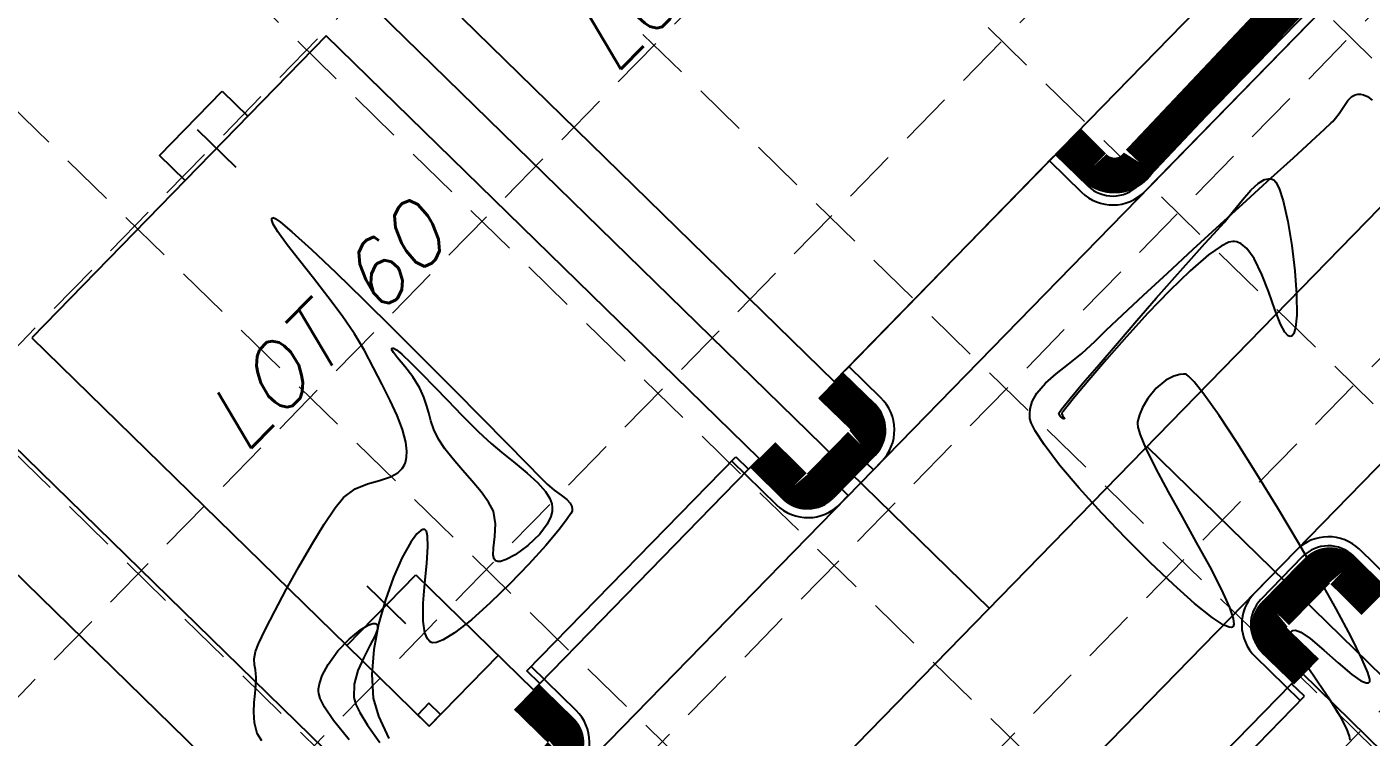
# Model space of a CAD drawing. Header units: feet. Extents: x -15 to 992, y 1644 to 2657.
# Drawn here: x 536.2 to 611.1, y 2490.9 to 2530.5 of the extents above; entities that cross this region are included whole.
import ezdxf
from ezdxf.enums import TextEntityAlignment as Align

# ---------------------------------------------------------------- set-up
doc = ezdxf.new("R2010")
doc.units = ezdxf.units.FT
doc.header["$LTSCALE"] = 30
doc.header["$MEASUREMENT"] = 0
for name, pattern in [('HIDDEN', [0.375, 0.25, -0.125]), ('HIDDEN2', [0.1875, 0.125, -0.0625]), ('x500106ebs$0$PHANTOM2', [1.25, 0.625, -0.125, 0.125, -0.125, 0.125, -0.125])]:
    doc.linetypes.add(name, pattern=pattern)
for name, color, linetype in [('CONTOURS', 35, 'x500106ebs$0$PHANTOM2'), ('EROSION BLANKET', 84, 'Continuous'), ('GRID', 254, 'HIDDEN'), ('x500106ebs$0$3-LOT-LINES', 251, 'x500106ebs$0$PHANTOM2'), ('x500106pbs$0$3-BLDG', 16, 'HIDDEN2'), ('x500106pbs$0$3-CURB-BACK', 16, 'HIDDEN2'), ('x500106pbs$0$3-CURB-FACE', 16, 'HIDDEN2'), ('x500106pbs$0$3-ESMT-SHARED', 16, 'HIDDEN2'), ('x500106pbs$0$3-TEXT-LOT-30', 16, 'HIDDEN2')]:
    doc.layers.add(name, color=color, linetype=linetype)
doc.styles.add('x500106pbs$0$SLANT 80', font='simplex', dxfattribs={"oblique": 15, "height": 2.4})

msp = doc.modelspace()

# ---------------------------------------------------------------- linework, layer by layer
at = {"layer": 'CONTOURS', "lineweight": -3}
for p, q in [((609.5329627821288, 2525.995216750641, 469), (609.7918283975555, 2526.369753857225, 469)), ((609.7918283975555, 2526.369753857225, 469), (610.0132427575973, 2526.592441116411, 469)), ((610.0132427575973, 2526.592441116411, 469), (610.2050744806538, 2526.69627712607, 469)), ((610.2050744806538, 2526.69627712607, 469), (610.3514543677747, 2526.728881275667, 469)), ((610.3514543677747, 2526.728881275667, 469), (610.4314359707314, 2526.732890511066, 469)), ((610.4314359707314, 2526.732890511066, 469), (610.5128264822242, 2526.728824197553, 469)), ((610.5128264822242, 2526.728824197553, 469), (610.6694794950008, 2526.69894964318, 469)), ((610.6694794950008, 2526.69894964318, 469), (610.890368464843, 2526.603877018168, 469)), ((610.890368464843, 2526.603877018168, 469), (611.1620272659193, 2526.394756640138, 469)), ((609.1110804507689, 2525.388913022441, 469), (609.3078471728322, 2525.652623580302, 469)), ((609.3078471728322, 2525.652623580302, 469), (609.5329627821288, 2525.995216750641, 469)), ((608.5031387556228, 2524.782005697418, 469), (608.8779333370576, 2525.132472133665, 469)), ((608.8779333370576, 2525.132472133665, 469), (608.9603824395176, 2525.216418643166, 469)), ((608.9603824395176, 2525.216418643166, 469), (609.1110804507689, 2525.388913022441, 469)), ((606.7656951249405, 2523.191394743109, 469), (607.7770456007311, 2524.115413455487, 469)), ((607.7770456007311, 2524.115413455487, 469), (608.5031387556228, 2524.782005697418, 469)), ((605.5351285808083, 2522.06864889552, 469), (606.7656951249405, 2523.191394743109, 469)), ((604.1513872208911, 2520.805875247954, 469), (605.5351285808083, 2522.06864889552, 469)), ((604.817617135087, 2521.776394818145, 468), (605.1461025450599, 2521.968138315597, 468)), ((605.1461025450599, 2521.968138315597, 468), (605.3836445700535, 2522.021421619197, 468)), ((605.3836445700535, 2522.021421619197, 468), (605.5382901207859, 2522.008010614689, 468)), ((605.5382901207859, 2522.008010614689, 468), (605.6145951900912, 2521.985459872741, 468)), ((605.6145951900912, 2521.985459872741, 468), (605.673787106075, 2521.952267421608, 468)), ((605.673787106075, 2521.952267421608, 468), (605.7923731025312, 2521.820613033263, 468)), ((605.7923731025312, 2521.820613033263, 468), (605.9689243302291, 2521.47542747201, 468)), ((603.9247600464655, 2520.84761620779, 468), (604.385195005762, 2521.377693090337, 468)), ((604.385195005762, 2521.377693090337, 468), (604.817617135087, 2521.776394818145, 468)), ((605.9689243302291, 2521.47542747201, 468), (606.1967145698127, 2520.782781225457, 468)), ((602.680512297748, 2519.461773135648, 469), (604.1513872208911, 2520.805875247954, 469)), ((603.4322691856296, 2520.234717404706, 468), (603.9247600464655, 2520.84761620779, 468)), ((606.1967145698127, 2520.782781225457, 468), (606.4582206971822, 2519.636293713896, 468)), ((549.829667445849, 2519.718972454554, 469), (549.8360710850964, 2519.815827618753, 469)), ((549.9115185460419, 2519.493508419417, 469), (549.829667445849, 2519.718972454554, 469)), ((549.8360710850964, 2519.815827618753, 469), (549.8590567659926, 2519.847059925954, 469)), ((549.8590567659926, 2519.847059925954, 469), (549.8894068957397, 2519.854053165563, 469)), ((549.8894068957397, 2519.854053165563, 469), (550.0065053599651, 2519.806772789586, 469)), ((550.0065053599651, 2519.806772789586, 469), (550.3141623210686, 2519.592168425894, 469)), ((550.3141623210686, 2519.592168425894, 469), (550.9456274049983, 2519.06437286193, 469)), ((602.3349474730699, 2518.954666973732, 468), (602.9036793516871, 2519.587549915287, 468)), ((602.9036793516871, 2519.587549915287, 468), (603.4322691856296, 2520.234717404706, 468)), ((606.4582206971822, 2519.636293713896, 468), (606.6796558028354, 2518.298260037734, 468)), ((550.1704765641143, 2519.059444206576, 469), (549.9115185460419, 2519.493508419417, 469)), ((550.6901849172596, 2518.337168473406, 469), (550.1704765641143, 2519.059444206576, 469)), ((550.9456274049983, 2519.06437286193, 469), (552.0366309600658, 2518.073152059479, 469)), ((601.1885450639356, 2518.095041893837, 469), (602.680512297748, 2519.461773135648, 469)), ((601.8229960314297, 2518.404894152148, 468), (602.3349474730699, 2518.954666973732, 468)), ((551.3696394920298, 2517.460303998548, 469), (550.6901849172596, 2518.337168473406, 469)), ((552.0366309600658, 2518.073152059479, 469), (553.3929328159427, 2516.787383501805, 469)), ((599.7415267720116, 2516.764380857757, 469), (601.1885450639356, 2518.095041893837, 469)), ((601.0778613861535, 2517.577201420432, 468), (601.8229960314297, 2518.404894152148, 468)), ((602.7369185292346, 2518.271291321775, 468), (602.0415004484721, 2517.782340815855, 468)), ((603.1620212463658, 2518.479110477608, 468), (602.7369185292346, 2518.271291321775, 468)), ((603.3918210051402, 2518.531508192307, 468), (603.1620212463658, 2518.479110477608, 468)), ((603.4891066051987, 2518.529765590645, 468), (603.3918210051402, 2518.531508192307, 468)), ((603.6126023391439, 2518.504608894093, 468), (603.4891066051987, 2518.529765590645, 468)), ((603.8488285058743, 2518.40048356653, 468), (603.6126023391439, 2518.504608894093, 468)), ((604.1778467037484, 2518.12491310528, 468), (603.8488285058743, 2518.40048356653, 468)), ((604.573729831995, 2517.577051171954, 468), (604.1778467037484, 2518.12491310528, 468)), ((606.6796558028354, 2518.298260037734, 468), (606.84574340173, 2516.897594667477, 468)), ((552.146650727603, 2516.477143162475, 469), (551.3696394920298, 2517.460303998548, 469)), ((600.1589719275246, 2516.540329070814, 468), (601.0778613861535, 2517.577201420432, 468)), ((602.0415004484721, 2517.782340815855, 468), (601.0115359461947, 2516.893574400543, 468)), ((605.0093386927429, 2516.693123691186, 468), (604.573729831995, 2517.577051171954, 468)), ((553.3929328159427, 2516.787383501805, 469), (554.9396475804538, 2515.286095007709, 469)), ((598.4054986745341, 2515.528489362644, 469), (599.7415267720116, 2516.764380857757, 469)), ((601.0115359461947, 2516.893574400543, 468), (599.8626673576955, 2515.777935425281, 468)), ((605.3915035036875, 2515.705786765554, 468), (605.0093386927429, 2516.693123691186, 468)), ((606.84574340173, 2516.897594667477, 468), (606.9412070088251, 2515.563212073634, 468)), ((552.9590290631556, 2515.435978345661, 469), (552.146650727603, 2516.477143162475, 469)), ((599.1257560458262, 2515.363017395522, 468), (600.1589719275246, 2516.540329070814, 468)), ((553.7445849378655, 2514.385101928579, 469), (552.9590290631556, 2515.435978345661, 469)), ((554.9396475804538, 2515.286095007709, 469), (556.6018898614232, 2513.648314395992, 469)), ((597.2465020240597, 2514.446066743732, 469), (598.4054986745341, 2515.528489362644, 469)), ((598.0376421313422, 2514.114006686783, 468), (599.1257560458262, 2515.363017395522, 468)), ((599.8626673576955, 2515.777935425281, 468), (598.6587973302646, 2514.522796484065, 468)), ((605.733492603802, 2514.741268447121, 468), (605.3915035036875, 2515.705786765554, 468)), ((606.9412070088251, 2515.563212073634, 468), (606.950770139078, 2514.424026726711, 468)), ((554.441128790909, 2513.372806291704, 469), (553.7445849378655, 2514.385101928579, 469)), ((596.3305780731462, 2513.575812336258, 469), (597.2465020240597, 2514.446066743732, 469)), ((598.6587973302646, 2514.522796484065, 468), (597.4638285111923, 2513.215530170891, 468)), ((606.0485743320587, 2513.925796787952, 468), (605.733492603802, 2514.741268447121, 468)), ((606.950770139078, 2514.424026726711, 468), (606.8863065020064, 2513.739850991138, 468)), ((556.6018898614232, 2513.648314395992, 469), (558.3047742666758, 2511.953069485457, 469)), ((595.7237680743515, 2512.976425475457, 469), (596.3305780731462, 2513.575812336258, 469)), ((596.9540585743553, 2512.862037236826, 468), (598.0376421313422, 2514.114006686783, 468)), ((606.2901827307169, 2513.465558306274, 468), (606.0485743320587, 2513.925796787952, 468)), ((606.8863065020064, 2513.739850991138, 468), (606.7907592928186, 2513.402551767694, 468)), ((554.9864710614638, 2512.44738381551, 469), (554.441128790909, 2513.372806291704, 469)), ((594.9769450465201, 2512.278965583936, 469), (595.7237680743515, 2512.976425475457, 469)), ((595.9344337651496, 2511.675849337878, 468), (596.9540585743553, 2512.862037236826, 468)), ((597.4638285111923, 2513.215530170891, 468), (596.341663547769, 2511.943509079755, 468)), ((606.4697472843022, 2513.274873063807, 468), (606.2901827307169, 2513.465558306274, 468)), ((606.5902674038416, 2513.236465324979, 468), (606.4697472843022, 2513.274873063807, 468)), ((606.6510890288914, 2513.246905655659, 468), (606.5902674038416, 2513.236465324979, 468)), ((606.7027520316387, 2513.276885154352, 468), (606.6510890288914, 2513.246905655659, 468)), ((606.7907592928186, 2513.402551767694, 468), (606.7027520316387, 2513.276885154352, 468)), ((555.490276559176, 2511.484883166595, 469), (554.9864710614638, 2512.44738381551, 469)), ((556.5181107684939, 2512.56507380827, 468), (556.5358683352936, 2512.58965500041, 468)), ((556.5198282983076, 2512.493290532654, 468), (556.5181107684939, 2512.56507380827, 468)), ((556.6036736872943, 2512.333456443451, 468), (556.5198282983076, 2512.493290532654, 468)), ((556.5358683352936, 2512.58965500041, 468), (556.5553044307671, 2512.597255086957, 468)), ((556.5553044307671, 2512.597255086957, 468), (556.6186685982962, 2512.58157570219, 468)), ((556.8340946686235, 2512.035281076911, 468), (556.6036736872943, 2512.333456443451, 468)), ((556.6186685982962, 2512.58157570219, 468), (556.7710111130841, 2512.48591875402, 468)), ((556.7710111130841, 2512.48591875402, 468), (557.0700731930342, 2512.237889663379, 468)), ((557.0700731930342, 2512.237889663379, 468), (557.5744859648657, 2511.764580435116, 468)), ((594.2383010873548, 2511.682449318381, 469), (594.9769450465201, 2512.278965583936, 469)), ((555.9764843181956, 2510.552856099423, 469), (555.490276559176, 2511.484883166595, 469)), ((557.2418962532724, 2511.552211393333, 468), (556.8340946686235, 2512.035281076911, 468)), ((557.6909060691592, 2510.980698257034, 468), (557.2418962532724, 2511.552211393333, 468)), ((557.5744859648657, 2511.764580435116, 468), (558.1933980991053, 2511.149220429568, 468)), ((558.3047742666758, 2511.953069485457, 469), (559.9734154040364, 2510.279388094903, 469)), ((593.5479147708047, 2511.145254774323, 469), (594.2383010873548, 2511.682449318381, 469)), ((595.0381960940081, 2510.624183282168, 468), (595.9344337651496, 2511.675849337878, 468)), ((596.341663547769, 2511.943509079755, 468), (595.3562050872849, 2510.794105804653, 468)), ((558.0826860807194, 2510.357350439386, 468), (557.6909060691592, 2510.980698257034, 468)), ((558.1933980991053, 2511.149220429568, 468), (558.8940289460779, 2510.433984843641, 468)), ((592.4722293613509, 2510.082343232817, 469), (592.9458646708199, 2510.625760047292, 469)), ((592.9458646708199, 2510.625760047292, 469), (593.5479147708047, 2511.145254774323, 469)), ((594.3247739512144, 2509.775779361923, 468), (595.0381960940081, 2510.624183282168, 468)), ((595.3562050872849, 2510.794105804653, 468), (594.5713557770305, 2509.85469293958, 468)), ((599.6573470276544, 2510.793540622885, 469), (599.1220312952269, 2510.351176200222, 469)), ((600.1035198380316, 2511.028017650591, 469), (599.6573470276544, 2510.793540622885, 469)), ((600.4341264072159, 2511.118808995072, 469), (600.1035198380316, 2511.028017650591, 469)), ((600.6474448744159, 2511.133325892482, 469), (600.4341264072159, 2511.118808995072, 469)), ((600.750944298421, 2511.125680572809, 469), (600.6474448744159, 2511.133325892482, 469)), ((600.8043076738866, 2511.108277495011, 469), (600.750944298421, 2511.125680572809, 469)), ((600.9467413019565, 2511.006607443611, 469), (600.8043076738866, 2511.108277495011, 469)), ((601.2433910330747, 2510.697530812255, 469), (600.9467413019565, 2511.006607443611, 469)), ((601.7763058833225, 2510.022808654566, 469), (601.2433910330747, 2510.697530812255, 469)), ((556.4226954740936, 2509.662141462879, 469), (555.9764843181956, 2510.552856099423, 469)), ((558.3066879806852, 2509.858874371087, 468), (558.0826860807194, 2510.357350439386, 468)), ((558.4555878803656, 2509.406801059517, 468), (558.3066879806852, 2509.858874371087, 468)), ((558.8940289460779, 2510.433984843641, 468), (559.6435978561094, 2509.661048874244, 468)), ((559.9734154040364, 2510.279388094903, 469), (561.532927881329, 2508.706298043134, 469)), ((592.2127125646409, 2509.602415958475, 469), (592.4722293613509, 2510.082343232817, 469)), ((594.5713557770305, 2509.85469293958, 468), (594.1308574959712, 2509.313070125908, 468)), ((599.1220312952269, 2510.351176200222, 469), (598.6518172713286, 2509.785758184982, 469)), ((602.625634322917, 2508.820867239921, 469), (601.7763058833225, 2510.022808654566, 469)), ((556.8065111624414, 2508.823578105849, 469), (556.4226954740936, 2509.662141462879, 469)), ((558.5706081566245, 2508.973507258345, 468), (558.4555878803656, 2509.406801059517, 468)), ((559.6435978561094, 2509.661048874244, 468), (560.4093241795254, 2508.872587718285, 468)), ((592.0712218844535, 2508.911052187339, 469), (592.1011863809608, 2509.202122479539, 469)), ((592.1011863809608, 2509.202122479539, 469), (592.2127125646409, 2509.602415958475, 469)), ((593.684089811803, 2508.963719096743, 468), (593.8535957270515, 2509.199377869372, 468)), ((593.8535957270515, 2509.199377869372, 468), (594.3247739512144, 2509.775779361923, 468)), ((594.1308574959712, 2509.313070125908, 468), (593.9312607555007, 2509.058656236296, 468)), ((598.3514722880552, 2509.2756411099, 469), (598.184922024363, 2508.874754712122, 469)), ((598.6518172713286, 2509.785758184982, 469), (598.3514722880552, 2509.2756411099, 469)), ((557.1055325188099, 2508.048004877216, 469), (556.8065111624414, 2508.823578105849, 469)), ((558.6929711863272, 2508.53136972124, 468), (558.5706081566245, 2508.973507258345, 468)), ((558.8638993463376, 2508.052765201869, 468), (558.6929711863272, 2508.53136972124, 468)), ((560.4093241795254, 2508.872587718285, 468), (561.1584272666507, 2508.110776572671, 468)), ((561.532927881329, 2508.706298043134, 469), (562.9084263063787, 2507.31282714895, 469)), ((592.0705174097586, 2508.75725572366, 469), (592.0712218844535, 2508.911052187339, 469)), ((592.0815114719965, 2508.658722829156, 469), (592.0705174097586, 2508.75725572366, 469)), ((592.1530526992242, 2508.420610521354, 469), (592.0815114719965, 2508.658722829156, 469)), ((592.3759551490166, 2507.969037336865, 469), (592.1530526992242, 2508.420610521354, 469)), ((593.7627091287331, 2508.800276649091, 468), (593.684089811803, 2508.963719096743, 468)), ((593.9117139127256, 2508.664563433306, 468), (593.7627091287331, 2508.800276649091, 468)), ((593.8590951963718, 2508.955328815507, 468), (593.8587443717881, 2508.914805043992, 468)), ((593.8587443717881, 2508.914805043992, 468), (593.8893618726815, 2508.830502444363, 468)), ((593.8681393273018, 2508.971818935759, 468), (593.8590951963718, 2508.955328815507, 468)), ((593.9312607555007, 2509.058656236296, 468), (593.8681393273018, 2508.971818935759, 468)), ((593.8893618726815, 2508.830502444363, 468), (593.9690127050508, 2508.713213987365, 468)), ((594.0133611425854, 2508.622386838962, 468), (593.9117139127256, 2508.664563433306, 468)), ((593.9690127050508, 2508.713213987365, 468), (594.0133611425854, 2508.622386838962, 468)), ((598.0790336687905, 2508.469189494433, 469), (598.0723549959434, 2508.387646475064, 469)), ((598.0723549959434, 2508.387646475064, 469), (598.0964662189385, 2508.178533171351, 469)), ((598.1070151109025, 2508.604286342149, 469), (598.0790336687905, 2508.469189494433, 469)), ((598.184922024363, 2508.874754712122, 469), (598.1070151109025, 2508.604286342149, 469)), ((603.6297511513417, 2507.302902024485, 469), (602.625634322917, 2508.820867239921, 469)), ((557.2973606787702, 2507.346260625865, 469), (557.1055325188099, 2508.048004877216, 469)), ((559.1246150135203, 2507.510070453901, 468), (558.8638993463376, 2508.052765201869, 468)), ((561.1584272666507, 2508.110776572671, 468), (561.3051864806898, 2507.965283347544, 468)), ((561.3051864806898, 2507.965283347544, 468), (561.6026159194794, 2507.682406757834, 468)), ((561.6026159194794, 2507.682406757834, 468), (562.054503751343, 2507.277146132311, 468)), ((592.865709537909, 2507.213710016123, 469), (592.3759551490166, 2507.969037336865, 469)), ((598.0964662189385, 2508.178533171351, 469), (598.2187968107864, 2507.759024282981, 469)), ((598.2187968107864, 2507.759024282981, 469), (598.5217218200833, 2507.027954933592, 469)), ((557.3585920684288, 2506.845305794878, 469), (557.2973606787702, 2507.346260625865, 469)), ((557.343188094877, 2506.508488524084, 469), (557.3585920684288, 2506.845305794878, 469)), ((559.4728013630463, 2506.978533314487, 468), (559.1246150135203, 2507.510070453901, 468)), ((559.9356929797123, 2506.398740192596, 468), (559.4728013630463, 2506.978533314487, 468)), ((562.054503751343, 2507.277146132311, 468), (562.6564475960267, 2506.768949483353, 468)), ((562.9084263063787, 2507.31282714895, 469), (564.0250252870098, 2506.178003231153, 469)), ((593.7376067976072, 2506.072558225998, 469), (592.865709537909, 2507.213710016123, 469)), ((598.5217218200833, 2507.027954933592, 469), (599.0800388779071, 2505.893508359704, 469)), ((604.7364238366481, 2505.557147885423, 469), (603.6297511513417, 2507.302902024485, 469)), ((557.0937268598111, 2505.880733964262, 469), (557.2193394106632, 2506.087958444807, 469)), ((557.2193394106632, 2506.087958444807, 469), (557.2698419517519, 2506.207614450549, 469)), ((557.2698419517519, 2506.207614450549, 469), (557.3010273364941, 2506.303767601825, 469)), ((557.3010273364941, 2506.303767601825, 469), (557.343188094877, 2506.508488524084, 469)), ((560.4619749777953, 2505.791338961497, 468), (559.9356929797123, 2506.398740192596, 468)), ((562.6564475960267, 2506.768949483353, 468), (563.3837529654088, 2506.178052329992, 468)), ((563.3837529654088, 2506.178052329992, 468), (564.0517678812942, 2505.626939522902, 468)), ((564.0250252870098, 2506.178003231153, 469), (564.8078394310473, 2505.380854108543, 469)), ((555.8276181022575, 2505.213561394719, 469), (556.4398484283579, 2505.411798219069, 469)), ((556.4398484283579, 2505.411798219069, 469), (556.8500956357911, 2505.638606193913, 469)), ((556.8500956357911, 2505.638606193913, 469), (557.0937268598111, 2505.880733964262, 469)), ((561.0003324715717, 2505.176977494462, 468), (560.4619749777953, 2505.791338961497, 468)), ((564.0517678812942, 2505.626939522902, 468), (564.6268769012127, 2505.105441126138, 468)), ((564.8078394310473, 2505.380854108543, 469), (565.1819833463153, 2505.000407599924, 469)), ((594.8335698773835, 2504.77639352503, 469), (593.7376067976072, 2506.072558225998, 469)), ((599.0800388779071, 2505.893508359704, 469), (599.7795860975389, 2504.585722586203, 469)), ((605.8934198468874, 2503.671839699904, 469), (604.7364238366481, 2505.557147885423, 469)), ((553.8326202607946, 2504.266548399584, 469), (554.4714517356049, 2504.736852125614, 469)), ((554.4714517356049, 2504.736852125614, 469), (555.1539684437162, 2505.02055124378, 469)), ((555.1539684437162, 2505.02055124378, 469), (555.8276181022575, 2505.213561394719, 469)), ((561.4994505753189, 2504.57630366476, 468), (561.0003324715717, 2505.176977494462, 468)), ((564.6268769012127, 2505.105441126138, 468), (565.0754645826942, 2504.603387203751, 468)), ((565.0754645826942, 2504.603387203751, 468), (565.3206497868653, 2504.208909890438, 468)), ((565.1819833463153, 2505.000407599924, 469), (565.5688516650359, 2504.667293573652, 469)), ((565.5688516650359, 2504.667293573652, 469), (565.9461368963616, 2504.397844255699, 469)), ((596.0844975444852, 2503.393645698264, 469), (594.8335698773835, 2504.77639352503, 469)), ((599.7795860975389, 2504.585722586203, 469), (600.557799609247, 2503.181507860108, 469)), ((553.3533010474075, 2503.679329275441, 469), (553.8326202607946, 2504.266548399584, 469)), ((561.9080144033142, 2504.009965345663, 468), (561.4994505753189, 2504.57630366476, 468)), ((562.1747090698345, 2503.498610410439, 468), (561.9080144033142, 2504.009965345663, 468)), ((565.3206497868653, 2504.208909890438, 468), (565.4269276857319, 2503.913814871325, 468)), ((565.4269276857319, 2503.913814871325, 468), (565.4567881441365, 2503.716227783349, 468)), ((565.9461368963616, 2504.397844255699, 469), (566.2686660802733, 2504.150028543572, 469)), ((566.2686660802733, 2504.150028543572, 469), (566.4569088441312, 2503.939107269189, 469)), ((566.4569088441312, 2503.939107269189, 469), (566.5422074622161, 2503.759403785233, 469)), ((552.746301589312, 2502.775938409552, 469), (553.3533010474075, 2503.679329275441, 469)), ((562.3028947093756, 2502.801413087977, 468), (562.1747090698345, 2503.498610410439, 468)), ((565.3776212611237, 2503.207473537089, 468), (565.1740014972181, 2502.784973427997, 468)), ((565.4469034755411, 2503.482808314754, 468), (565.3776212611237, 2503.207473537089, 468)), ((565.4586141604675, 2503.616933038329, 468), (565.4469034755411, 2503.482808314754, 468)), ((565.4567881441365, 2503.716227783349, 468), (565.4586141604675, 2503.616933038329, 468)), ((566.4970196992303, 2503.370425812976, 469), (566.2982339828923, 2503.066024959215, 469)), ((566.5599265312069, 2503.505804489859, 469), (566.4970196992303, 2503.370425812976, 469)), ((566.5422074622161, 2503.759403785233, 469), (566.5670412834475, 2503.624313669264, 469)), ((566.5687644657751, 2503.551173526821, 469), (566.5599265312069, 2503.505804489859, 469)), ((566.5670412834475, 2503.624313669264, 469), (566.5687644657751, 2503.551173526821, 469)), ((597.4212885661591, 2501.992744530744, 469), (596.0844975444852, 2503.393645698264, 469)), ((600.557799609247, 2503.181507860108, 469), (601.3521155432977, 2501.757774428444, 469)), ((607.0485066501101, 2501.735212345096, 469), (605.8934198468874, 2503.671839699904, 469)), ((552.0591162985359, 2501.652619741368, 469), (552.746301589312, 2502.775938409552, 469)), ((558.1296659012539, 2502.429874264402, 469), (557.9114738895887, 2502.229514636023, 469)), ((558.2529253517364, 2502.485393246728, 469), (558.1296659012539, 2502.429874264402, 469)), ((558.3068852629281, 2502.488175229049, 469), (558.2529253517364, 2502.485393246728, 469)), ((558.3602503581387, 2502.4712286771, 469), (558.3068852629281, 2502.488175229049, 469)), ((558.4427631824976, 2502.377900877937, 469), (558.3602503581387, 2502.4712286771, 469)), ((558.5131338982956, 2502.104658264131, 469), (558.4427631824976, 2502.377900877937, 469)), ((562.2665730493231, 2502.096802808303, 468), (562.3028947093756, 2502.801413087977, 468)), ((565.1740014972181, 2502.784973427997, 468), (564.7582843266578, 2502.226913530689, 468)), ((565.8624842485747, 2502.499754795545, 469), (565.0953660321748, 2501.595739599748, 469)), ((566.2982339828923, 2503.066024959215, 469), (565.8624842485747, 2502.499754795545, 469)), ((551.3392395871062, 2500.405617210347, 469), (552.0591162985359, 2501.652619741368, 469)), ((557.5725153696753, 2501.765674865813, 469), (557.1018941721977, 2500.91659877621, 469)), ((557.9114738895887, 2502.229514636023, 469), (557.5725153696753, 2501.765674865813, 469)), ((558.5272899850083, 2501.534540042257, 469), (558.5131338982956, 2502.104658264131, 469)), ((562.1847777419387, 2501.461933503752, 468), (562.2665730493231, 2502.096802808303, 468)), ((564.0965830625034, 2501.587106360001, 468), (563.3933650016468, 2501.07538295239, 468)), ((564.7582843266578, 2502.226913530689, 468), (564.0965830625034, 2501.587106360001, 468)), ((565.0953660321748, 2501.595739599748, 469), (564.1483950630795, 2500.553616838976, 469)), ((598.7748417096523, 2500.642119807518, 469), (597.4212885661591, 2501.992744530744, 469)), ((601.3521155432977, 2501.757774428444, 469), (602.099970029959, 2500.391432538232, 469)), ((608.1494517143678, 2499.835500698164, 469), (607.0485066501101, 2501.735212345096, 469)), ((557.1018941721977, 2500.91659877621, 469), (556.6183847442462, 2499.829043073695, 469)), ((558.4598109225449, 2500.583165662178, 469), (558.5272899850083, 2501.534540042257, 469)), ((562.1665910842726, 2501.05609900473, 468), (562.1847777419387, 2501.461933503752, 468)), ((562.22050865799, 2500.837182402756, 468), (562.1665910842726, 2501.05609900473, 468)), ((562.302908015391, 2500.741191364888, 468), (562.22050865799, 2500.837182402756, 468)), ((563.3933650016468, 2501.07538295239, 468), (562.8846502064746, 2500.804230684374, 468)), ((550.6341658670508, 2499.131174755942, 469), (551.3392395871062, 2500.405617210347, 469)), ((558.3532652934773, 2499.485818125325, 469), (558.4598109225449, 2500.583165662178, 469)), ((562.3609007942223, 2500.710033549364, 468), (562.302908015391, 2500.741191364888, 468)), ((562.4207709633229, 2500.695581107771, 468), (562.3609007942223, 2500.710033549364, 468)), ((562.57640811488, 2500.704501658236, 468), (562.4207709633229, 2500.695581107771, 468)), ((562.8846502064746, 2500.804230684374, 468), (562.57640811488, 2500.704501658236, 468)), ((564.1483950630795, 2500.553616838976, 469), (563.093670830669, 2499.458958754578, 469)), ((600.0760557422122, 2499.41020131363, 469), (598.7748417096523, 2500.642119807518, 469)), ((602.099970029959, 2500.391432538232, 469), (602.7387991994988, 2499.159392436497, 469)), ((556.6183847442462, 2499.829043073695, 469), (556.1640390383911, 2498.568061002574, 469)), ((558.2671938846047, 2498.370295957458, 469), (558.3532652934773, 2499.485818125325, 469)), ((563.093670830669, 2499.458958754578, 469), (562.0032928243218, 2498.397337587901, 469)), ((601.2558294310859, 2498.365418834127, 469), (600.0760557422122, 2499.41020131363, 469)), ((609.1440225077113, 2498.060939636278, 469), (608.1494517143678, 2499.835500698164, 469)), ((549.9913895503969, 2497.925536317608, 469), (550.6341658670508, 2499.131174755942, 469)), ((602.7387991994988, 2499.159392436497, 469), (603.2060391821833, 2498.13856437026, 469)), ((549.4584050491717, 2496.884945834801, 469), (549.9913895503969, 2497.925536317608, 469)), ((556.1640390383911, 2498.568061002574, 469), (555.7809090072021, 2497.198705807156, 469)), ((558.2611374827261, 2497.364397684338, 469), (558.2671938846047, 2498.370295957458, 469)), ((562.0032928243218, 2498.397337587901, 469), (560.9493605334169, 2497.454325580295, 469)), ((602.24506154352, 2497.576202154051, 469), (601.2558294310859, 2498.365418834127, 469)), ((603.2060391821833, 2498.13856437026, 469), (603.4142440333362, 2497.525658268828, 469)), ((609.9799864981924, 2496.499764036605, 469), (609.1440225077113, 2498.060939636278, 469)), ((554.7660022028772, 2496.889672904001, 468), (555.2001808330897, 2497.15083812616, 468)), ((555.2001808330897, 2497.15083812616, 468), (555.4598527435576, 2497.239745685693, 468)), ((555.4598527435576, 2497.239745685693, 468), (555.5912382616893, 2497.240757350321, 468)), ((555.7809090072021, 2497.198705807156, 469), (555.5110466032497, 2495.78603073175, 469)), ((555.5912382616893, 2497.240757350321, 468), (555.6423485774926, 2497.222320433873, 468)), ((555.6423485774926, 2497.222320433873, 468), (555.682061478602, 2497.192895175589, 468)), ((555.682061478602, 2497.192895175589, 468), (555.7263811263683, 2497.10841227819, 468)), ((555.7263811263683, 2497.10841227819, 468), (555.7153438647783, 2496.922344162122, 468)), ((558.3539145749876, 2496.72448887937, 469), (558.2611374827261, 2497.364397684338, 469)), ((560.9493605334169, 2497.454325580295, 469), (560.003973447333, 2496.715494973106, 469)), ((602.8528212700212, 2497.17482100113, 469), (602.24506154352, 2497.576202154051, 469)), ((603.1783079053489, 2497.030939655714, 469), (602.8528212700212, 2497.17482100113, 469)), ((603.4142440333362, 2497.525658268828, 469), (603.4527837160558, 2497.210678407495, 469)), ((603.4527837160558, 2497.210678407495, 469), (603.414962527957, 2497.078825688984, 469)), ((549.0827067754028, 2496.105647246975, 469), (549.4584050491717, 2496.884945834801, 469)), ((553.5136777420596, 2495.717321482326, 468), (554.1438431372369, 2496.377944841255, 468)), ((554.1438431372369, 2496.377944841255, 468), (554.7660022028772, 2496.889672904001, 468)), ((555.5846258420397, 2496.576742413342, 468), (555.2962889692551, 2496.016449329639, 468)), ((555.7153438647783, 2496.922344162122, 468), (555.5846258420397, 2496.576742413342, 468)), ((558.5004493899107, 2496.383636638191, 469), (558.3539145749876, 2496.72448887937, 469)), ((558.641927968431, 2496.237965901709, 469), (558.5004493899107, 2496.383636638191, 469)), ((560.003973447333, 2496.715494973106, 469), (559.3742671828004, 2496.328945641842, 469)), ((603.3249434383279, 2497.018065818342, 469), (603.1783079053489, 2497.030939655714, 469)), ((603.3754961080595, 2497.03818533237, 469), (603.3249434383279, 2497.018065818342, 469)), ((603.414962527957, 2497.078825688984, 469), (603.3754961080595, 2497.03818533237, 469)), ((606.6115997690445, 2496.639058595419, 469), (606.6362676851295, 2496.777048505475, 469)), ((606.6838765334442, 2496.338877594882, 469), (606.6115997690445, 2496.639058595419, 469)), ((606.6362676851295, 2496.777048505475, 469), (606.6729298184, 2496.825372902778, 469)), ((606.6729298184, 2496.825372902778, 469), (606.7307652882037, 2496.861586140418, 469)), ((606.949618079243, 2495.793108770201, 469), (606.6838765334442, 2496.338877594882, 469)), ((606.7307652882037, 2496.861586140418, 469), (606.8814328173044, 2496.873245554274, 469)), ((606.8814328173044, 2496.873245554274, 469), (607.1839964243404, 2496.757578515121, 469)), ((607.1839964243404, 2496.757578515121, 469), (607.6997292364035, 2496.407329813168, 469)), ((607.6997292364035, 2496.407329813168, 469), (608.4593260079928, 2495.767046138913, 469)), ((610.6051111538618, 2495.24020877631, 469), (609.9799864981924, 2496.499764036605, 469)), ((548.8501245158245, 2495.273818797869, 469), (548.9117891411179, 2495.683884493586, 469)), ((548.9117891411179, 2495.683884493586, 469), (549.0827067754028, 2496.105647246975, 469)), ((552.9614942093594, 2494.968833503986, 468), (553.5136777420596, 2495.717321482326, 468)), ((555.2962889692551, 2496.016449329639, 468), (554.948842347444, 2495.350455553778, 468)), ((555.5110466032497, 2495.78603073175, 469), (555.3965037791036, 2494.395089020662, 469)), ((558.7272328471461, 2496.192666925378, 469), (558.641927968431, 2496.237965901709, 469)), ((558.8059521786304, 2496.173283603606, 469), (558.7272328471461, 2496.192666925378, 469)), ((559.0000648986936, 2496.187086423273, 469), (558.8059521786304, 2496.173283603606, 469)), ((559.3742671828004, 2496.328945641842, 469), (559.0000648986936, 2496.187086423273, 469)), ((607.479827432132, 2494.937954191298, 469), (606.949618079243, 2495.793108770201, 469)), ((608.4593260079928, 2495.767046138913, 469), (609.2616190396711, 2495.047715418566, 469)), ((548.8698490113384, 2494.937777891785, 469), (548.8501245158245, 2495.273818797869, 469)), ((548.911556545313, 2494.666848705548, 469), (548.8698490113384, 2494.937777891785, 469)), ((552.6336783892157, 2494.347793210128, 468), (552.9614942093594, 2494.968833503986, 468)), ((554.948842347444, 2495.350455553778, 468), (554.6276914173661, 2494.618237603358, 468)), ((608.1339220709624, 2493.969636305895, 469), (607.479827432132, 2494.937954191298, 469)), ((609.2616190396711, 2495.047715418566, 469), (610.0155319952114, 2494.405683432283, 469)), ((610.9183062958627, 2494.509025049885, 469), (610.6051111538618, 2495.24020877631, 469)), ((548.9416257113305, 2494.434731725119, 469), (548.911556545313, 2494.666848705548, 469)), ((548.9408388244876, 2493.782520172722, 469), (548.95898780873, 2494.158042413365, 469)), ((548.9552605979634, 2494.256323758659, 469), (548.9416257113305, 2494.434731725119, 469)), ((548.95898780873, 2494.158042413365, 469), (548.9552605979634, 2494.256323758659, 469)), ((552.4831683101343, 2493.88954018227, 468), (552.6336783892157, 2494.347793210128, 468)), ((554.6276914173661, 2494.618237603358, 468), (554.4182416197814, 2493.859271995981, 468)), ((555.3965037791036, 2494.395089020662, 469), (555.4793324873337, 2493.0909339182, 469)), ((610.0155319952114, 2494.405683432283, 469), (610.5226254068793, 2494.052777296047, 469)), ((611.0266248484836, 2494.151552788183, 469), (610.9183062958627, 2494.509025049885, 469)), ((611.0322941683589, 2494.014738290937, 469), (611.0266248484836, 2494.151552788183, 469)), ((548.8415294904021, 2492.842336584881, 469), (548.8910265346306, 2493.340478549487, 469)), ((548.8910265346306, 2493.340478549487, 469), (548.9408388244876, 2493.782520172722, 469)), ((552.4350254994442, 2493.452386396152, 468), (552.4385524528484, 2493.594946222308, 468)), ((552.4467300738083, 2493.33664059958, 468), (552.4350254994442, 2493.452386396152, 468)), ((552.4385524528484, 2493.594946222308, 468), (552.4831683101343, 2493.88954018227, 468)), ((554.4182416197814, 2493.859271995981, 468), (554.4058983954487, 2493.113035249243, 468)), ((608.808883348956, 2492.972793890427, 469), (608.1339220709624, 2493.969636305895, 469)), ((610.5226254068793, 2494.052777296047, 469), (610.8163222608791, 2493.934382890131, 469)), ((610.8163222608791, 2493.934382890131, 469), (610.9599418580783, 2493.943874397072, 469)), ((610.9599418580783, 2493.943874397072, 469), (611.0139123329686, 2493.978898782532, 469)), ((611.0139123329686, 2493.978898782532, 469), (611.0322941683589, 2494.014738290937, 469)), ((548.824326243046, 2492.29851332012, 469), (548.8415294904021, 2492.842336584881, 469)), ((552.5235490065129, 2493.069532204736, 468), (552.4467300738083, 2493.33664059958, 468)), ((552.7600177914805, 2492.59026227949, 468), (552.5235490065129, 2493.069532204736, 468)), ((553.2672294845233, 2491.833719103825, 468), (552.7600177914805, 2492.59026227949, 468)), ((554.4058983954487, 2493.113035249243, 468), (554.4305142903204, 2492.995180522506, 468)), ((554.4305142903204, 2492.995180522506, 468), (554.5184494320572, 2492.732193863644, 468)), ((554.5184494320572, 2492.732193863644, 468), (554.7373169703533, 2492.277447076677, 468)), ((555.4793324873337, 2493.0909339182, 469), (555.7740449042153, 2492.089231187139, 469)), ((609.4016926193353, 2492.032065721326, 469), (608.808883348956, 2492.972793890427, 469)), ((548.8713953438053, 2491.719427796425, 469), (548.824326243046, 2492.29851332012, 469)), ((554.7373169703533, 2492.277447076677, 468), (555.164052744014, 2491.580813404642, 468)), ((555.7740449042153, 2492.089231187139, 469), (556.3525201830612, 2490.838421023518, 469)), ((609.7475620595214, 2491.376762701194, 469), (609.4016926193353, 2492.032065721326, 469)), ((549.0147153439234, 2491.115499055011, 469), (548.8713953438053, 2491.719427796425, 469)), ((549.2739560422733, 2490.700136889402, 469), (549.0147153439234, 2491.115499055011, 469)), ((554.1359824812544, 2490.761782183651, 468), (553.2672294845233, 2491.833719103825, 468)), ((555.164052744014, 2491.580813404642, 468), (555.8555346180754, 2490.612446173994, 468)), ((609.8974627216089, 2490.970470448812, 469), (609.7475620595214, 2491.376762701194, 469)), ((609.9328907263143, 2490.750329892167, 469), (609.8974627216089, 2490.970470448812, 469))]:
    msp.add_line(p, q, dxfattribs=at)
at = {"layer": 'EROSION BLANKET', "linetype": 'Continuous', "const_width": 2}
for points in [[(594.2387317597015, 2524.086984749994), (595.6151366176506, 2522.714281092164, 0.4933589534785218), (598.156242256116, 2522.944429296791), (612.4615636258873, 2538.088345191276), (628.9262039207729, 2521.802556187271), (622.6428492364148, 2515.439109474285, 0.4079062633714423), (622.6360666352125, 2513.917773687567), (624.3072140503532, 2512.386288052497)], [(580.9662466398136, 2510.507101024746), (582.7219097495506, 2508.813299332059, -0.4505091414062076), (582.6527478822628, 2507.21423894762), (580.3374721374403, 2504.861393354236, -0.440469882515146), (578.934776845347, 2504.912410520324), (577.1885675292348, 2506.635744125517)], [(607.4949503260799, 2494.557294017118), (605.7392872163429, 2496.251095709804, -0.4505091414062076), (605.8084490836306, 2497.850156094244), (608.1237248284532, 2500.203001687627, -0.440469882515146), (609.5264201205465, 2500.151984521539), (611.2726294366587, 2498.428650916346)], [(564.0204801902967, 2493.159369939334), (565.9784761891451, 2491.24875286734, -0.4452317086403637), (565.9257481854637, 2489.935152600011), (553.29479607377, 2477.070423656003, -0.4470308129812295), (551.9348575528068, 2477.133293240696), (550.1228302035439, 2478.90147376326)]]:
    msp.add_lwpolyline(points, format="xyb", dxfattribs=at)
at = {"layer": 'GRID', "color": 252, "linetype": 'HIDDEN', "lineweight": 0, "ltscale": 0.4}
for p, q in [((34.69490183567683, 1999.626921046395), (628.7727713209746, 2608.06631487646)), ((44.12338714910766, 1989.715171299216), (638.2012566344054, 2598.15456512928)), ((53.93692575926991, 1980.133270178485), (648.0147952445677, 2588.57266400855)), ((551.037596590103, 2587.414476561391), (894.5547908423167, 2252.005617499382)), ((63.75046436943228, 1970.551369057755), (657.8283338547301, 2578.990762887819)), ((541.4556954693724, 2577.600937951229), (884.9728897215861, 2242.19207888922)), ((73.56400297959465, 1960.969467937024), (667.6418724648923, 2569.408861767089)), ((531.8737943486419, 2567.787399341067), (875.3909886008555, 2232.378540279057)), ((83.3775415897569, 1951.387566816293), (677.4554110750546, 2559.826960646358)), ((522.2918932279113, 2557.973860730904), (865.8090874801248, 2222.565001668895)), ((512.7099921071806, 2548.160322120742), (856.2271863593943, 2212.751463058733)), ((503.12809098645, 2538.346783510579), (846.6452852386636, 2202.93792444857))]:
    msp.add_line(p, q, dxfattribs=at)
at = {"layer": 'x500106ebs$0$3-LOT-LINES', "color": 7, "linetype": 'Continuous'}
for points in [[(544.0584309782976, 2542.752650693702), (589.8149538451154, 2498.103328736034)], [(515.43594316523, 2421.879888966621), (625.4092799072632, 2534.580312550832)], [(521.8742543680069, 2520.387970011018), (567.8155281510645, 2475.558367677475)], [(598.6030842156651, 2507.109384609354), (654.9546607268481, 2452.121384542272)]]:
    msp.add_lwpolyline(points, dxfattribs=at)
at = {"layer": 'x500106pbs$0$3-BLDG', "color": 7, "linetype": 'Continuous'}
for p, q in [((581.1744415021376, 2510.72638488118), (606.3166422953383, 2536.49205466239)), ((560.4187630672734, 2530.979824409036), (581.1744415021376, 2510.72638488118)), ((552.8585806600286, 2529.973820059302), (536.4463106975577, 2513.154563396107)), ((576.9840747035114, 2506.432106584762), (552.8585806600286, 2529.973820059302)), ((543.570216813042, 2523.318837185426), (547.0621891454825, 2526.897402432914)), ((547.0621891454825, 2526.897402432914), (548.4936152444775, 2525.500613499938)), ((545.674059504011, 2524.758922575926), (547.8211986525039, 2522.663739176462)), ((545.0016429120374, 2521.92204825245), (543.570216813042, 2523.318837185426)), ((593.3963446656794, 2523.251363247389), (581.7564368908779, 2511.322812422428)), ((593.3963446656794, 2523.251363247389), (581.7564368908779, 2511.322812422428)), ((536.4463106975577, 2513.154563396107), (554.0111017873128, 2496.014799197708)), ((564.0464584904717, 2494.605522685041), (575.686366265274, 2506.534073510002)), ((575.686366265274, 2506.534073510002), (576.4020793147711, 2505.835679043514)), ((576.4020793147711, 2505.835679043514), (576.9840747035114, 2506.432106584762)), ((529.4623660330215, 2505.997432901787), (547.0271571227756, 2488.857668703396)), ((564.7621715399696, 2493.907128218553), (576.4020793147711, 2505.835679043514)), ((564.7621715399696, 2493.907128218553), (576.4020793147711, 2505.835679043514)), ((554.0111017873128, 2496.014799197708), (557.8522713529974, 2499.951220969945)), ((557.8522713529974, 2499.951220969945), (564.4129743067256, 2493.549271693804)), ((557.2962538387715, 2497.233632154719), (555.1491146902786, 2499.328815554183)), ((558.6035938549226, 2491.53343470441), (554.0111017873128, 2496.014799197708)), ((562.4447634206072, 2495.469856476646), (558.6035938549226, 2491.53343470441)), ((564.7621715399696, 2493.907128218553), (564.0464584904717, 2494.605522685041)), ((606.6616011696627, 2493.889900922503), (607.243596558403, 2494.486328463751)), ((607.243596558403, 2494.486328463751), (631.3690906018859, 2470.944614989219)), ((564.4129743067256, 2493.549271693804), (564.7621715399696, 2493.907128218553)), ((595.0216933948612, 2481.961350097542), (606.6616011696627, 2493.889900922503)), ((595.0216933948612, 2481.961350097542), (606.6616011696627, 2493.889900922503)), ((607.3773142191602, 2493.191506456015), (606.6616011696627, 2493.889900922503)), ((558.5880792909766, 2492.800239354151), (557.9624342480811, 2492.159079747307)), ((559.229238897818, 2492.174594311254), (558.5880792909766, 2492.800239354151)), ((595.7374064443587, 2481.262955631054), (607.3773142191602, 2493.191506456015)), ((557.9624342480811, 2492.159079747307), (558.6035938549226, 2491.53343470441)), ((558.6035938549226, 2491.53343470441), (559.229238897818, 2492.174594311254))]:
    msp.add_line(p, q, dxfattribs=at)
at = {"layer": 'x500106pbs$0$3-CURB-BACK', "color": 7, "linetype": 'Continuous'}
for p, q in [((598.1302413988793, 2521.659299755334), (612.3891284237183, 2536.271774516451)), ((593.5127437432966, 2523.370648755505), (595.3020263669677, 2521.624662589334)), ((581.6400378132513, 2511.203526914303), (583.4293204368447, 2509.457540748207)), ((583.4639576028452, 2506.629325716295), (581.1359760479895, 2504.243615551441)), ((578.3077610160778, 2504.20897838544), (576.5184783923885, 2505.954964551629)), ((607.2820620124413, 2500.969097793589), (604.9540804575894, 2498.583387628739)), ((611.899559668152, 2499.257748793294), (610.1102770443531, 2501.00373495959)), ((604.9887176235899, 2495.755172596827), (606.7780002472889, 2494.009186430628)), ((564.6457724623431, 2493.787842710428), (566.4350550859552, 2492.041856544315))]:
    msp.add_line(p, q, dxfattribs=at)
for centre, radius, start, end in [((596.6988152999231, 2523.05608868829), 2.000000000000041, 225.7016666666727, 315.701666666668), ((582.032531503889, 2508.026114649251), 1.999999999999875, 315.7016666666588, 45.70166666665889), ((579.7045499490335, 2505.640404484397), 2.000000000000194, 225.701666666668, 315.7016666666542), ((608.7134881113973, 2499.572308860634), 1.999999999999954, 45.70166666665657, 135.7016666666635), ((606.3855065565456, 2497.186598695783), 2.000000000000357, 135.7016666666587, 225.7016666666589), ((565.0382661529995, 2490.610430445358), 2.0000000000002, 315.701666666668, 45.70166666666802)]:
    msp.add_arc(centre, radius, start, end, dxfattribs=at)
at = {"layer": 'x500106pbs$0$3-CURB-FACE', "color": 7, "linetype": 'Continuous'}
for p, q in [((598.4880979236183, 2521.310102522095), (612.3977877152184, 2535.564720758474)), ((593.1635465100601, 2523.012792230763), (594.9528291337286, 2521.266806064595)), ((583.7785176700834, 2509.815397272946), (581.9892350464876, 2511.561383439044)), ((575.4535681096589, 2506.295502493381), (577.9585637828392, 2503.851121860701)), ((583.3562178168132, 2505.802986450289), (582.9983612920732, 2506.152183683529)), ((583.3562178168127, 2505.80298645029), (583.821814127584, 2506.280128483056)), ((581.9594288838578, 2504.371560351333), (581.6015723591178, 2504.720757584573)), ((581.4938325727288, 2503.894418318202), (581.9594288838568, 2504.371560351334)), ((604.59622393285, 2498.932584861977), (606.9242054877026, 2501.318295026829)), ((610.4594742775922, 2501.361591484329), (612.9644699508821, 2498.917210851543)), ((566.7842523191946, 2492.399713069052), (564.2792566460862, 2494.844093701662)), ((607.1445160635454, 2492.952935439394), (604.6395203903506, 2495.397316072087))]:
    msp.add_line(p, q, dxfattribs=at)
for centre, radius, start, end in [((596.6988152999231, 2523.05608868829), 2.50000000000007, 225.7016666666685, 315.7016666666648), ((582.032531503889, 2508.02611464925), 2.499999999999986, 315.701666666663, 45.70166666667038), ((579.7045499490337, 2505.640404484397), 2.50000000000007, 225.7016666666685, 315.7016666666648), ((608.7134881113977, 2499.572308860634), 2.500000000000068, 45.70166666666852, 135.7016666666648), ((606.385506556545, 2497.186598695782), 2.49999999999999, 135.701666666663, 225.7016666666704), ((565.0382661530003, 2490.610430445357), 2.499999999999986, 315.701666666663, 45.70166666667226)]:
    msp.add_arc(centre, radius, start, end, dxfattribs=at)
at = {"layer": 'x500106pbs$0$3-ESMT-SHARED', "color": 7, "linetype": 'Continuous'}
for p, q in [((612.3977877152183, 2535.564720758473), (526.0878715656332, 2447.114516393087)), ((585.5067751825821, 2479.369761509711), (626.7120487047796, 2521.596831428917))]:
    msp.add_line(p, q, dxfattribs=at)

# ---------------------------------------------------------------- texts
at = {"layer": 'x500106pbs$0$3-TEXT-LOT-30', "color": 7, "style": 'x500106pbs$0$SLANT 80', "oblique": 15}
for s, p in [('LOT 62', (574.6787976155513, 2533.645273519987)), ('LOT 60', (554.0761608544542, 2512.531738560382))]:
    msp.add_text(s, height=3.5, rotation=45.70166666666746, dxfattribs=at).set_placement(p, align=Align.CENTER)

doc.saveas('drawing.dxf')
